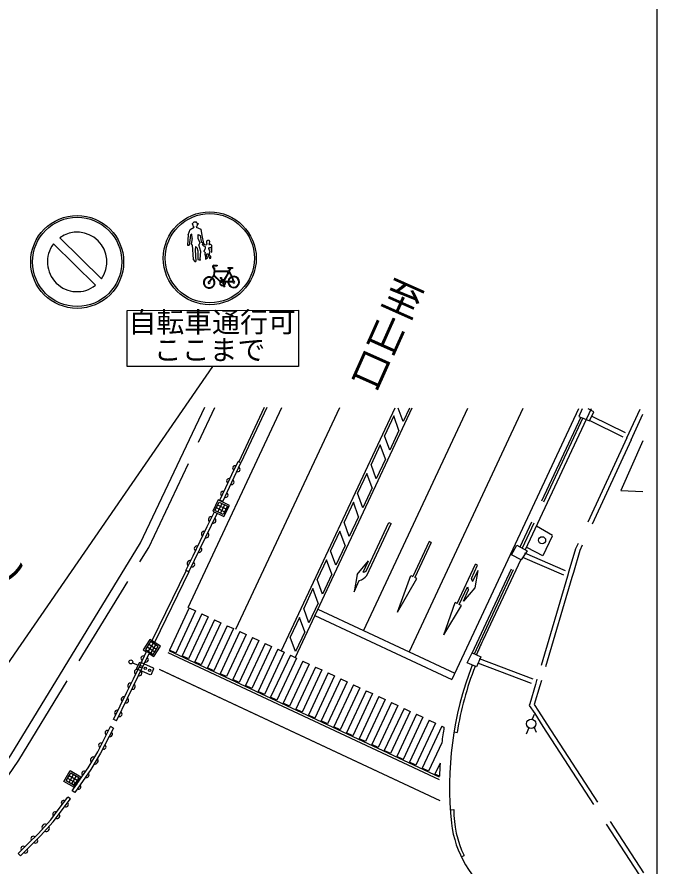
# Model space of a CAD drawing. Units: millimetres, scale not verified. Extents: x 40000 to 680000, y 20000 to 380000.
# Drawn here: x 537684 to 579000, y 292336 to 347136 of the extents above; entities that cross this region are included whole.
import ezdxf
from ezdxf.enums import TextEntityAlignment as Align

# ---------------------------------------------------------------- set-up
doc = ezdxf.new("R2010")
doc.units = ezdxf.units.MM
doc.header["$LTSCALE"] = 1000
doc.linetypes.add('DASHED', pattern=[7.5, 6, -1.5])
for name, color, linetype, lineweight in [('M-BGD', 7, 'Continuous', 25), ('M-BGD-EXST', 7, 'Continuous', 25), ('M-STR-STRC', 7, 'Continuous', 25), ('M-TTL-BAND', 7, 'Continuous', 25)]:
    doc.layers.add(name, color=color, linetype=linetype, lineweight=lineweight)
doc.layers.add('M-BMK-HTXT', color=7, linetype='Continuous')
doc.styles.add('@ＭＳ ゴシック', font='')
doc.styles.add('ＭＳ ゴシック', font='')
doc.styles.get('@ＭＳ ゴシック').set_extended_font_data('@MS Gothic')
doc.styles.get('ＭＳ ゴシック').set_extended_font_data('MS Gothic')

msp = doc.modelspace()

# ---------------------------------------------------------------- linework, layer by layer
at = {"layer": 'M-BGD'}
for p, q in [((553648, 321927), (552000, 318414)), ((553813, 321926), (552136, 318350)), ((574749, 321843), (570493, 312746)), ((574749, 321843), (570493, 312746)), ((574167, 321845), (573945, 321344)), ((574929, 321642), (574548, 321844)), ((573945, 321344), (574644, 321075)), ((574644, 321075), (574929, 321642)), ((578089, 319775), (576674, 316581)), ((551561, 317608), (551952, 318440)), ((552136, 318350), (551955, 318435)), ((550964, 315855), (552136, 318350)), ((551170, 316776), (551561, 317608)), ((550780, 315945), (551170, 316776)), ((576674, 316581), (578092, 316510)), ((550680, 315962), (550327, 315244)), ((550461, 315291), (550725, 315828)), ((550637, 315649), (551175, 315384)), ((550905, 315740), (550640, 315201)), ((551398, 315609), (550680, 315962)), ((550964, 315855), (550783, 315940)), ((551084, 315651), (550819, 315113)), ((548777, 311325), (550609, 315096)), ((549968, 314245), (550426, 315188)), ((550327, 315244), (551044, 314891)), ((550609, 315096), (550429, 315183)), ((550549, 315469), (551087, 315204)), ((551044, 314891), (551398, 315609)), ((549510, 313303), (549968, 314245)), ((571215, 314289), (571727, 313996)), ((572222, 313616), (571624, 312361)), ((571727, 313996), (572262, 313699)), ((549052, 312360), (549510, 313303)), ((569613, 312419), (569959, 313036)), ((569959, 313036), (570618, 312678)), ((571171, 312594), (570546, 312917)), ((548594, 311417), (549052, 312360)), ((570238, 312100), (569613, 312419)), ((570618, 312678), (570238, 312100)), ((571624, 312361), (571171, 312594)), ((570200, 312119), (567753, 306888)), ((548597, 311412), (546394, 306877)), ((548777, 311325), (546564, 306770)), ((548777, 311325), (548597, 311412)), ((546265, 306958), (545839, 306281)), ((546942, 306533), (546265, 306958)), ((546084, 306482), (546592, 306162)), ((546466, 306713), (546147, 306206)), ((546191, 306651), (546698, 306331)), ((546635, 306607), (546316, 306100)), ((546517, 305856), (546942, 306533)), ((544106, 301697), (546234, 306091)), ((545626, 305304), (546051, 306183)), ((545839, 306281), (546042, 306153)), ((546054, 306178), (546234, 306091)), ((546208, 306049), (546517, 305856)), ((566738, 305444), (567066, 306088)), ((567066, 306088), (567618, 305831)), ((567618, 305831), (567342, 305186)), ((545200, 304425), (545626, 305304)), ((567342, 305186), (566738, 305444)), ((567252, 305225), (567068, 305303)), ((544775, 303547), (545200, 304425)), ((544349, 302668), (544775, 303547)), ((543923, 301789), (544349, 302668)), ((571070, 302107), (570948, 301813)), ((544106, 301697), (543926, 301784)), ((543313, 300528), (543727, 301339)), ((543908, 301244), (543730, 301335)), ((565895, 301000), (566091, 300962)), ((570720, 301265), (570545, 300842)), ((571222, 300961), (571076, 301298)), ((542900, 299717), (543313, 300528)), ((542278, 298680), (542900, 299717)), ((541760, 297935), (542278, 298680)), ((540850, 297835), (541155, 298358)), ((541329, 298257), (541024, 297734)), ((541053, 298184), (541576, 297879)), ((541155, 298358), (541677, 298054)), ((541503, 298155), (541198, 297632)), ((541373, 297531), (540850, 297835)), ((540951, 298010), (541474, 297705)), ((541241, 297190), (541760, 297935)), ((541677, 298054), (541373, 297531)), ((541409, 297071), (541244, 297185)), ((540416, 296053), (540971, 296789)), ((541134, 296664), (540974, 296785)), ((539861, 295317), (540416, 296053)), ((565654, 295962), (565882, 295983)), ((539058, 294424), (539861, 295317)), ((538409, 293785), (539058, 294424)), ((537761, 293146), (538409, 293785)), ((537764, 293142), (537904, 292999)), ((566364, 292932), (566546, 293014))]:
    msp.add_line(p, q, dxfattribs=at)
at = {"layer": 'M-BGD', "linetype": 'DASHED'}
for p, q in [((577051, 319969), (577910, 321831)), ((574084, 321316), (570151, 312908)), ((574220, 321253), (570287, 312844)), ((574790, 321365), (576933, 320311)), ((577323, 319843), (578087, 321498)), ((574657, 321096), (576801, 320042)), ((577051, 319969), (573736, 312800)), ((577323, 319843), (574017, 312694)), ((573094, 311384), (570458, 312527)), ((573736, 312800), (573313, 311369)), ((574017, 312694), (573601, 311284)), ((567073, 306085), (569934, 312255)), ((567209, 306022), (570070, 312192)), ((572975, 311108), (570338, 312252)), ((573313, 311369), (573215, 311037)), ((573601, 311284), (573502, 310952)), ((573215, 311037), (571250, 304392)), ((573502, 310952), (571537, 304307)), ((570897, 304119), (567443, 305422)), ((571003, 304400), (567549, 305703)), ((571250, 304392), (571147, 304044)), ((571537, 304307), (571435, 303959)), ((571147, 304044), (570783, 302813)), ((571435, 303959), (571079, 302756)), ((570783, 302813), (570751, 302705)), ((570751, 302705), (571108, 302177)), ((571079, 302756), (571359, 302341)), ((571108, 302177), (571638, 301334)), ((571359, 302341), (571891, 301496)), ((571891, 301496), (578119, 291899)), ((571638, 301334), (578119, 291347))]:
    msp.add_line(p, q, dxfattribs=at)
at = {"layer": 'M-BGD'}
for points in [[(535368, 296686), (537292, 299498), (545662, 313189), (549804, 321942)], [(550725, 315828), (551264, 315563), (550999, 315025), (550461, 315291)], [(543908, 301244), (543078, 299615), (542449, 298566), (541409, 297071)], [(541395, 297402), (540713, 297799), (541118, 298495)], [(541118, 298495), (541814, 298090), (541507, 297563)], [(537904, 292999), (539205, 294281), (540018, 295185), (541134, 296664)]]:
    msp.add_lwpolyline(points, dxfattribs=at)
at = {"layer": 'M-BGD', "linetype": 'DASHED'}
msp.add_lwpolyline([(535870, 296357), (537796, 299172), (546191, 312903), (550466, 321939)], dxfattribs=at)
at = {"layer": 'M-BGD'}
msp.add_lwpolyline([(545977, 306312), (546485, 305993), (546804, 306501), (546297, 306820)], close=True, dxfattribs=at)
for centre, radius in [((571584, 313366), 226), ((570876, 301521), 300)]:
    msp.add_circle(centre, radius, dxfattribs=at)
for centre, radius, start, end in [((551759, 318023), 153, 66.0339, 243.6415), ((551935, 317940), 153, 246.0336, 63.6418), ((551369, 317191), 153, 66.0355, 243.6399), ((551544, 317109), 153, 246.0339, 63.6416), ((550978, 316359), 153, 66.0355, 243.6399), ((551153, 316277), 153, 246.0358, 63.6397), ((550221, 314705), 177, 72.7829, 235.3872), ((550353, 314641), 177, 252.7851, 55.3851), ((549763, 313762), 177, 72.7829, 235.3872), ((549895, 313698), 177, 252.7848, 55.3853), ((549305, 312819), 177, 72.7851, 235.3851), ((549437, 312755), 177, 252.784, 55.3864), ((548847, 311877), 177, 72.7829, 235.3872), ((548979, 311813), 177, 252.7851, 55.3851), ((587416, 297446), 21812, 154.3504, 157.0182), ((545850, 305738), 163, 68.8237, 239.4956), ((546007, 305662), 163, 248.8245, 59.495), ((587416, 297446), 21812, 158.8877, 186.1404), ((545425, 304859), 163, 68.8237, 239.4956), ((545581, 304784), 163, 248.8245, 59.495), ((587416, 297446), 21612, 158.9062, 170.6389), ((544999, 303980), 163, 68.8245, 239.4949), ((545155, 303905), 163, 248.8236, 59.4956), ((544574, 303102), 163, 68.8237, 239.4956), ((544730, 303026), 163, 248.8245, 59.495), ((544148, 302223), 163, 68.8237, 239.4956), ((544304, 302147), 163, 248.8245, 59.495), ((543522, 300933), 152, 63.6647, 242.3439), ((543695, 300843), 152, 243.881, 62.1274), ((543108, 300122), 152, 63.6645, 242.3442), ((543280, 300028), 152, 243.8822, 62.1264), ((542641, 299167), 210, 75.7441, 222.3357), ((542706, 299128), 214, 256.3613, 41.7183), ((542020, 298307), 151, 55.6356, 234.7114), ((542184, 298198), 152, 235.85, 54.4973), ((541502, 297562), 151, 55.6356, 234.7114), ((541664, 297451), 152, 235.8473, 54.4995), ((540697, 296419), 154, 54.3622, 231.5878), ((540849, 296302), 154, 234.6317, 51.3199), ((572556, 295917), 6675, 179.4394, 205.786), ((540142, 295683), 154, 54.3645, 231.5878), ((540291, 295562), 154, 234.6317, 51.3199), ((539503, 294832), 209, 64.3329, 211.7029), ((539563, 294779), 212, 244.9978, 31.0363), ((572556, 295917), 6875, 186.7161, 234.4191), ((538735, 294104), 152, 45.227, 223.9249), ((538875, 293967), 152, 225.4148, 43.7358), ((538086, 293465), 152, 45.2282, 223.9228), ((538225, 293326), 152, 225.4165, 43.7341)]:
    msp.add_arc(centre, radius, start, end, dxfattribs=at)
at = {"layer": 'M-BGD-EXST'}
for p, q in [((545147, 305458), (545511, 305293)), ((545429, 305111), (545594, 305475)), ((545594, 305475), (545661, 305500)), ((545661, 305500), (546480, 305127)), ((545453, 305044), (545429, 305111)), ((546273, 304672), (545453, 305044)), ((546338, 304697), (546273, 304672)), ((546504, 305061), (546338, 304697)), ((546480, 305127), (546504, 305061))]:
    msp.add_line(p, q, dxfattribs=at)
for centre, radius in [((545034, 305510), 125), ((545694, 305210), 75), ((545967, 305086), 75), ((546240, 304961), 75)]:
    msp.add_circle(centre, radius, dxfattribs=at)
at = {"layer": 'M-STR-STRC'}
for p, q in [((548996, 333796), (548996, 333760)), ((548996, 333796), (549032, 333796)), ((548996, 333760), (549025, 333760)), ((549116, 333905), (549244, 333905)), ((549328, 333797), (549372, 333797)), ((549335, 333761), (549372, 333761)), ((549372, 333797), (549372, 333761)), ((548742, 333083), (548871, 333420)), ((548871, 333420), (549116, 333577)), ((549250, 333580), (549551, 333430)), ((549551, 333430), (549623, 333037)), ((540443, 332881), (543144, 330227)), ((548742, 333083), (548696, 332411)), ((548890, 333063), (548800, 332411)), ((548979, 333117), (548890, 333063)), ((548997, 332848), (548926, 332473)), ((548997, 332848), (548979, 333117)), ((549373, 332813), (549390, 333099)), ((549373, 332813), (549480, 332563)), ((549390, 333099), (549515, 333037)), ((549515, 333037), (549569, 332643)), ((549569, 332643), (549731, 332518)), ((549623, 333037), (549731, 332518)), ((549929, 332687), (550001, 332734)), ((549929, 332544), (549929, 332687)), ((550001, 332734), (550072, 332758)), ((550072, 332758), (550120, 332639)), ((550120, 332639), (550096, 332520)), ((540039, 332485), (542755, 329816)), ((548696, 332411), (548800, 332411)), ((548926, 332473), (548998, 332437)), ((548998, 332437), (549047, 331493)), ((549212, 332312), (549177, 332098)), ((549177, 332098), (549231, 331364)), ((549212, 332312), (549284, 332259)), ((549284, 332259), (549356, 332044)), ((549480, 332563), (549427, 332438)), ((549552, 331991), (549427, 332438)), ((549667, 332424), (549691, 332496)), ((549739, 332353), (549667, 332424)), ((549691, 332496), (549715, 332520)), ((549715, 332520), (549762, 332448)), ((549858, 332305), (549739, 332353)), ((549762, 332448), (549858, 332424)), ((549763, 332019), (549834, 332162)), ((549834, 332162), (549858, 332210)), ((549858, 332424), (549929, 332448)), ((549858, 332210), (549858, 332305)), ((549953, 332472), (549929, 332544)), ((549929, 332448), (549953, 332472)), ((550096, 332520), (550072, 332448)), ((550072, 332448), (550120, 332448)), ((550073, 332186), (550120, 332258)), ((550144, 331948), (550073, 332186)), ((550192, 332448), (550120, 332448)), ((550120, 332258), (550192, 332282)), ((550263, 332377), (550192, 332448)), ((550192, 332282), (550216, 332234)), ((550216, 332234), (550240, 331948)), ((550264, 331948), (550263, 332377)), ((549356, 332044), (549356, 331490)), ((549499, 331508), (549552, 331991)), ((549763, 331995), (549763, 332019)), ((549834, 331924), (549763, 331995)), ((549834, 331924), (549811, 331828)), ((549811, 331828), (549859, 331638)), ((549859, 331638), (549859, 331494)), ((549859, 331494), (549978, 331566)), ((549906, 331757), (549954, 331852)), ((549954, 331685), (549906, 331757)), ((549954, 331852), (550001, 331852)), ((549978, 331566), (549954, 331685)), ((550001, 331852), (550049, 331685)), ((550049, 331685), (550121, 331638)), ((550121, 331900), (550144, 331948)), ((550121, 331757), (550121, 331900)), ((550192, 331686), (550121, 331757)), ((550121, 331638), (550121, 331542)), ((550121, 331542), (550192, 331566)), ((550192, 331566), (550192, 331686)), ((550240, 331948), (550264, 331948)), ((549047, 331493), (549160, 331364)), ((549160, 331364), (549231, 331364)), ((549356, 331490), (549535, 331436)), ((549535, 331436), (549499, 331508)), ((550397, 331109), (550613, 331109)), ((550397, 331073), (550613, 331073)), ((550613, 331109), (550613, 331073)), ((550410, 330793), (550363, 330435)), ((550434, 330697), (550404, 330474)), ((550404, 330474), (550803, 330094)), ((550407, 330955), (550446, 330940)), ((550410, 330793), (550410, 330919)), ((550434, 330697), (551292, 330698)), ((550446, 330745), (550446, 330940)), ((550446, 330745), (551328, 330746)), ((551046, 330154), (551293, 330567)), ((551076, 330135), (551364, 330616)), ((551293, 330567), (551292, 330698)), ((551303, 330965), (551604, 330965)), ((551303, 330965), (551304, 330922)), ((551418, 330865), (551304, 330922)), ((551418, 330865), (551328, 330746)), ((551364, 330685), (551543, 330353)), ((551364, 330616), (551364, 330685)), ((551473, 330878), (551373, 330745)), ((551373, 330745), (551575, 330370)), ((551604, 330908), (551473, 330878)), ((551604, 330965), (551604, 330908)), ((550112, 330057), (550260, 330280)), ((550141, 330037), (550290, 330260)), ((550280, 330310), (550363, 330435)), ((550310, 330290), (550401, 330428)), ((550401, 330428), (550784, 330062)), ((550810, 330318), (550896, 330319)), ((550810, 330318), (550810, 330282)), ((550810, 330282), (550834, 330282)), ((550811, 330030), (550940, 330030)), ((550827, 330066), (550924, 330066)), ((550834, 330282), (550885, 330160)), ((550873, 330283), (550896, 330283)), ((550873, 330283), (550920, 330171)), ((550896, 330319), (550896, 330283)), ((550899, 330127), (550924, 330066)), ((550934, 330137), (550963, 330066)), ((550940, 330030), (551020, 329839)), ((550963, 330066), (550993, 330066)), ((550979, 330030), (551108, 330031)), ((550979, 330030), (551051, 329856)), ((550993, 330066), (551027, 330123)), ((551035, 330066), (551058, 330104)), ((551091, 330066), (551035, 330066)), ((551307, 330067), (551132, 330067)), ((551146, 330031), (551305, 330031)), ((551341, 330031), (551607, 330031)), ((551639, 330067), (551343, 330067)), ((551543, 330353), (551639, 330067)), ((551577, 330364), (551666, 330098)), ((551023, 329773), (551023, 329737)), ((551023, 329773), (551047, 329773)), ((551023, 329737), (551109, 329737)), ((551034, 329805), (551047, 329773)), ((551065, 329822), (551086, 329773)), ((551086, 329773), (551109, 329773)), ((551109, 329773), (551109, 329737)), ((544797, 328197), (555855, 328209)), ((544801, 324568), (544797, 328197)), ((555855, 328209), (555859, 324580)), ((525913, 289205), (550330, 324574)), ((555859, 324580), (544801, 324568)), ((548737, 309027), (554771, 321922)), ((558495, 321907), (551799, 307595)), ((562077, 321893), (554743, 306217)), ((562077, 321893), (554743, 306217)), ((563179, 321889), (555648, 305794)), ((563179, 321889), (555648, 305794)), ((566760, 321875), (560054, 307541)), ((562612, 321033), (562301, 321892)), ((563013, 321890), (562612, 321033)), ((570342, 321861), (562998, 306164)), ((573923, 321846), (565751, 304379)), ((562005, 321387), (561406, 320106)), ((562343, 320456), (562005, 321387)), ((561743, 319175), (561406, 320106)), ((562343, 320456), (561743, 319175)), ((561136, 319530), (560537, 318249)), ((561474, 318599), (561136, 319530)), ((561474, 318599), (560874, 317318)), ((560874, 317318), (560537, 318249)), ((560267, 317672), (559668, 316391)), ((560605, 316741), (560267, 317672)), ((560605, 316741), (560006, 315461)), ((560006, 315461), (559668, 316391)), ((559398, 315815), (558799, 314534)), ((559736, 314884), (559398, 315815)), ((559736, 314884), (559137, 313603)), ((559137, 313603), (558799, 314534)), ((560233, 311377), (561695, 314502)), ((560263, 311087), (561831, 314438)), ((561695, 314502), (561831, 314438)), ((558529, 313957), (557930, 312676)), ((558867, 313027), (558529, 313957)), ((558867, 313027), (558268, 311746)), ((564294, 313286), (563234, 311022)), ((564429, 313223), (563370, 310958)), ((564429, 313223), (564294, 313286)), ((558268, 311746), (557930, 312676)), ((557660, 312100), (557061, 310819)), ((557998, 311169), (557660, 312100)), ((559635, 311160), (560373, 312029)), ((560034, 311304), (560373, 312029)), ((566100, 309283), (567286, 311819)), ((567422, 311756), (567286, 311819)), ((567020, 310895), (567422, 311756)), ((567431, 311420), (567092, 310696)), ((567431, 311420), (567237, 310297)), ((557399, 309888), (557061, 310819)), ((557998, 311169), (557399, 309888)), ((559635, 311160), (559441, 310036)), ((559441, 310036), (559780, 310761)), ((562243, 308725), (563098, 311085)), ((562243, 308725), (563506, 310895)), ((563098, 311085), (563234, 311022)), ((563506, 310895), (563370, 310958)), ((556792, 310243), (556192, 308962)), ((557129, 309312), (556792, 310243)), ((566236, 309219), (566765, 310352)), ((567237, 310297), (566499, 309428)), ((566499, 309428), (566838, 310152)), ((557129, 309312), (556530, 308031)), ((565235, 307259), (565964, 309347)), ((565235, 307259), (566372, 309156)), ((566100, 309283), (565964, 309347)), ((566372, 309156), (566236, 309219)), ((548809, 308993), (547538, 306276)), ((549217, 308802), (547946, 306085)), ((549625, 308612), (548353, 305894)), ((548809, 308993), (549217, 308802)), ((549625, 308612), (550032, 308421)), ((556530, 308031), (556192, 308962)), ((557110, 308918), (565942, 304787)), ((550032, 308421), (548761, 305704)), ((550440, 308230), (549168, 305513)), ((550847, 308040), (549576, 305322)), ((550440, 308230), (550847, 308040)), ((555923, 308385), (555323, 307104)), ((556260, 307455), (555923, 308385)), ((556920, 308511), (565751, 304379)), ((551255, 307849), (549984, 305132)), ((551663, 307658), (550391, 304941)), ((552070, 307468), (550799, 304750)), ((551255, 307849), (551663, 307658)), ((552070, 307468), (552478, 307277)), ((556260, 307455), (555661, 306174)), ((552478, 307277), (551206, 304560)), ((552885, 307086), (551614, 304369)), ((553293, 306896), (552022, 304178)), ((552885, 307086), (553293, 306896)), ((555661, 306174), (555323, 307104)), ((553700, 306705), (552429, 303988)), ((554108, 306514), (552837, 303797)), ((553700, 306705), (554108, 306514)), ((564955, 297907), (547453, 306095)), ((564957, 298071), (547517, 306231)), ((547946, 306085), (547538, 306276)), ((548761, 305704), (548353, 305894)), ((554516, 306323), (553244, 303606)), ((554923, 306133), (553652, 303415)), ((555331, 305942), (554060, 303225)), ((554516, 306323), (554923, 306133)), ((554743, 306217), (554923, 306133)), ((554743, 306217), (554923, 306133)), ((555331, 305942), (555738, 305751)), ((555331, 305942), (555738, 305751)), ((555331, 305942), (555648, 305794)), ((555331, 305942), (555648, 305794)), ((549576, 305322), (549168, 305513)), ((555738, 305751), (554467, 303034)), ((556146, 305561), (554875, 302843)), ((556554, 305370), (555282, 302653)), ((556146, 305561), (556554, 305370)), ((546873, 305041), (564981, 296570)), ((546946, 305007), (564981, 296570)), ((550391, 304941), (549984, 305132)), ((551206, 304560), (550799, 304750)), ((556961, 305179), (555690, 302462)), ((557369, 304989), (556098, 302271)), ((557776, 304798), (556505, 302081)), ((556961, 305179), (557369, 304989)), ((557776, 304798), (558184, 304607)), ((552022, 304178), (551614, 304369)), ((558184, 304607), (556913, 301890)), ((558592, 304417), (557320, 301699)), ((558999, 304226), (557728, 301509)), ((558592, 304417), (558999, 304226)), ((552837, 303797), (552429, 303988)), ((553652, 303415), (553244, 303606)), ((559407, 304035), (558136, 301318)), ((559814, 303844), (558543, 301127)), ((560222, 303654), (558951, 300936)), ((559407, 304035), (559814, 303844)), ((560222, 303654), (560630, 303463)), ((554467, 303034), (554060, 303225)), ((560630, 303463), (559358, 300746)), ((561037, 303272), (559766, 300555)), ((561445, 303082), (560174, 300364)), ((561037, 303272), (561445, 303082)), ((555282, 302653), (554875, 302843)), ((561852, 302891), (560581, 300174)), ((562260, 302700), (560989, 299983)), ((562668, 302510), (561396, 299792)), ((561852, 302891), (562260, 302700)), ((562668, 302510), (563075, 302319)), ((556098, 302271), (555690, 302462)), ((556913, 301890), (556505, 302081)), ((563075, 302319), (561804, 299602)), ((563483, 302128), (562212, 299411)), ((563483, 302128), (563890, 301938)), ((557728, 301509), (557320, 301699)), ((563890, 301938), (562619, 299220)), ((564298, 301747), (563027, 299030)), ((564706, 301556), (563434, 298839)), ((564298, 301747), (564706, 301556)), ((558543, 301127), (558136, 301318)), ((559358, 300746), (558951, 300936)), ((565113, 301365), (563842, 298648)), ((565113, 301365), (565248, 301302)), ((560174, 300364), (559766, 300555)), ((560989, 299983), (560581, 300174)), ((561804, 299602), (561396, 299792)), ((565106, 300289), (564250, 298457)), ((562619, 299220), (562212, 299411)), ((563434, 298839), (563027, 299030)), ((564992, 298982), (564657, 298267)), ((564250, 298457), (563842, 298648)), ((564958, 298126), (564657, 298267))]:
    msp.add_line(p, q, dxfattribs=at)
for centre, radius in [((541569, 331326), 3000), ((550130, 331564), 3000), ((550130, 331564), 2880), ((541569, 331326), 2880)]:
    msp.add_circle(centre, radius, dxfattribs=at)
for centre, radius, start, end in [((549216, 333741), 192, 174.1535, 238.682), ((549216, 333741), 192, 121.3397, 163.1865), ((549144, 333741), 192, 16.9368, 58.7836), ((549144, 333741), 192, 303.3751, 5.9698), ((541569, 331326), 1920, 325.0764, 125.9084), ((541569, 331326), 1920, 142.8538, 308.1311), ((550397, 331013), 95.5, 90.0617, 277.6898), ((550397, 331013), 59.5, 90.0617, 279.6498), ((550089, 329994), 370, 58.9342, 53.0271), ((550089, 329994), 334, 59.2108, 53.0271), ((550089, 329994), 67.4, 70.562, 39.5902), ((550959, 329983), 192, 155.5607, 292.6815), ((550959, 329983), 192, 112.6815, 144.4991), ((550959, 329983), 156, 162.2892, 292.6815), ((550959, 329983), 156, 112.6815, 146.6726), ((550959, 329983), 192, 25.87, 101.8867), ((550959, 329983), 156, 64.3541, 99.3577), ((550959, 329983), 156, 306.0054, 17.8342), ((550959, 329983), 156, 32.4526, 51.1168), ((550959, 329983), 192, 303.4763, 14.425), ((551675, 330031), 370, 180.0616, 174.474), ((551675, 330031), 334, 180.0616, 173.869), ((551675, 330031), 67.4, 180.0616, 96.9891), ((559967, 311800), 500, 277.6804, 302.1751), ((559487, 311717), 1000, 287.0134, 320.9146), ((567515, 310962), 500, 187.6804, 212.1751), ((567736, 310591), 1000, 193.8391, 206.0163), ((587454, 297672), 22500, 170.7138, 173.3204), ((587454, 297672), 22500, 176.6612, 178.8427)]:
    msp.add_arc(centre, radius, start, end, dxfattribs=at)
at = {"layer": 'M-TTL-BAND'}
msp.add_line((579000, 20000), (579000, 370000), dxfattribs=at)

# ---------------------------------------------------------------- texts
at = {"layer": 'M-BMK-HTXT', "style": '@ＭＳ ゴシック'}
msp.add_text('至山口', height=1833, rotation=245.959, dxfattribs=at).set_placement((560031, 323281), align=Align.MIDDLE_RIGHT)
at = {"layer": 'M-BMK-HTXT', "style": 'ＭＳ ゴシック'}
msp.add_text('セブンイレブン', height=1833, dxfattribs=at).set_placement((529497, 311410), align=Align.MIDDLE_CENTER)
at = {"layer": 'M-STR-STRC', "style": 'ＭＳ ゴシック'}
for s, p in [('自転車通行可', (550284, 326386)), ('ここまで', (550117, 324598))]:
    msp.add_text(s, height=1320, rotation=0.062, dxfattribs=at).set_placement(p, align=Align.BOTTOM_CENTER)

doc.saveas('drawing.dxf')
